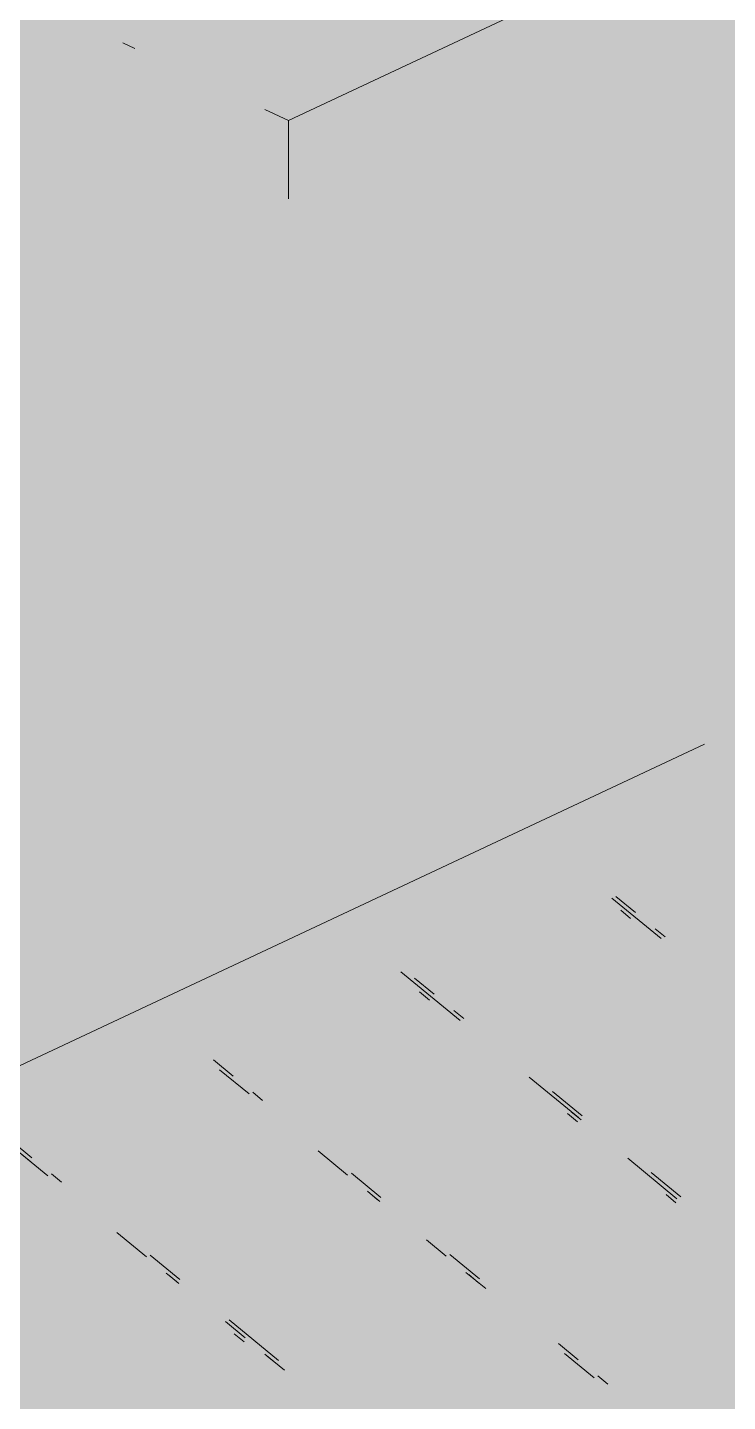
# Paper-space layout '03 3D Building and Roof' of a CAD drawing. Header units: millimetres. Extents: x 5 to 415, y 5 to 292.
# Drawn here: x 262.83 to 265.156, y 78.442 to 83.006 of the extents above; entities that cross this region are included whole.
import ezdxf

# ---------------------------------------------------------------- set-up
doc = ezdxf.new("R2010")
doc.units = ezdxf.units.MM
doc.layers.add('EXISTING', color=7, linetype='Continuous')
doc.layers.add('IMAGES', color=7, linetype='Continuous')

# ---------------------------------------------------------------- blocks, each defined once
blk = doc.blocks.new('SHEET_03')
at = {"layer": 'EXISTING', "color": 250, "lineweight": 9}
for p, q in [((263.6972, 82.697), (265.0709, 83.342)), ((263.1476, 82.955), (263.1869, 82.9366)), ((263.6187, 82.7339), (263.6972, 82.697)), ((263.6972, 82.697), (263.6972, 82.4371)), ((261.4196, 78.9074), (265.0797, 80.6258)), ((264.7724, 80.1139), (264.9362, 79.9793)), ((264.8504, 80.0659), (264.7848, 80.1198)), ((264.8345, 80.0467), (264.8017, 80.0736)), ((264.9487, 79.9851), (264.9159, 80.0121)), ((264.0711, 79.8694), (264.2677, 79.7078)), ((264.1819, 79.7944), (264.1164, 79.8483)), ((264.166, 79.7751), (264.1333, 79.8021)), ((264.2802, 79.7136), (264.2474, 79.7406)), ((263.5134, 79.5229), (263.4479, 79.5768)), ((263.4682, 79.544), (263.5665, 79.4632)), ((264.497, 79.5192), (264.6609, 79.3846)), ((264.6734, 79.3904), (264.5751, 79.4712)), ((263.6117, 79.4421), (263.579, 79.469)), ((264.6575, 79.3712), (264.6247, 79.3981)), ((264.67, 79.377), (264.6372, 79.404)), ((262.845, 79.2514), (262.7794, 79.3053)), ((262.7997, 79.2725), (262.898, 79.1917)), ((262.8416, 79.238), (262.8088, 79.2649)), ((263.7958, 79.2747), (263.8941, 79.1939)), ((264.8247, 79.2499), (264.9885, 79.1152)), ((262.9432, 79.1706), (262.9105, 79.1975)), ((264.0049, 79.1189), (263.9066, 79.1997)), ((265.001, 79.1211), (264.9027, 79.2019)), ((263.9596, 79.14), (263.9924, 79.1131)), ((264.0015, 79.1055), (263.9687, 79.1324)), ((264.9851, 79.1018), (264.9523, 79.1288)), ((263.1273, 79.0031), (263.2256, 78.9223)), ((264.1562, 78.9784), (264.2217, 78.9245)), ((263.3364, 78.8474), (263.2381, 78.9282)), ((264.3325, 78.8496), (264.2342, 78.9304)), ((263.2912, 78.8685), (263.3239, 78.8415)), ((263.333, 78.834), (263.3002, 78.8609)), ((264.2873, 78.8707), (264.3528, 78.8168)), ((264.3291, 78.8362), (264.2964, 78.8631)), ((263.4877, 78.7069), (263.5533, 78.653)), ((263.664, 78.5781), (263.5002, 78.7127)), ((263.5499, 78.6396), (263.5171, 78.6665)), ((264.6602, 78.5803), (264.5946, 78.6341)), ((263.6188, 78.5991), (263.6843, 78.5453)), ((263.6606, 78.5647), (263.6279, 78.5916)), ((264.6149, 78.6013), (264.7132, 78.5205)), ((264.7584, 78.4995), (264.7257, 78.5264))]:
    blk.add_line(p, q, dxfattribs=at)
at = {"layer": 'IMAGES', "color": 7}
for points in [[(262.16, 83), (264.9545, 83), (262.16, 83.0964), (264.9545, 83.0964)], [(264.9545, 83), (265.0509, 83), (264.9545, 83.0964), (265.0509, 83.0964)], [(265.0509, 83), (265.1473, 83), (265.0509, 83.0964), (265.1473, 83.0964)], [(265.1473, 83), (265.2436, 83), (265.1473, 83.0964), (265.2436, 83.0964)], [(262.5455, 82.9036), (264.8582, 82.9036), (262.5455, 83), (264.8582, 83)], [(264.8582, 82.9036), (264.9545, 82.9036), (264.8582, 83), (264.9545, 83)], [(264.9545, 82.9036), (265.0509, 82.9036), (264.9545, 83), (265.0509, 83)], [(265.0509, 82.9036), (265.1473, 82.9036), (265.0509, 83), (265.1473, 83)], [(265.1473, 82.9036), (269.4836, 82.9036), (265.1473, 83), (269.4836, 83)], [(262.7382, 82.8072), (262.8345, 82.8072), (262.7382, 82.9036), (262.8345, 82.9036)], [(262.8345, 82.8072), (264.5691, 82.8072), (262.8345, 82.9036), (264.5691, 82.9036)], [(264.5691, 82.8072), (264.6655, 82.8072), (264.5691, 82.9036), (264.6655, 82.9036)], [(264.6655, 82.8072), (264.7618, 82.8072), (264.6655, 82.9036), (264.7618, 82.9036)], [(264.7618, 82.8072), (264.9545, 82.8072), (264.7618, 82.9036), (264.9545, 82.9036)], [(264.9545, 82.8072), (265.0509, 82.8072), (264.9545, 82.9036), (265.0509, 82.9036)], [(265.0509, 82.8072), (269.3873, 82.8072), (265.0509, 82.9036), (269.3873, 82.9036)], [(262.7382, 82.7108), (262.8345, 82.7108), (262.7382, 82.8072), (262.8345, 82.8072)], [(262.8345, 82.7108), (262.9309, 82.7108), (262.8345, 82.8072), (262.9309, 82.8072)], [(262.9309, 82.7108), (264.4727, 82.7108), (262.9309, 82.8072), (264.4727, 82.8072)], [(264.4727, 82.7108), (264.5691, 82.7108), (264.4727, 82.8072), (264.5691, 82.8072)], [(264.5691, 82.7108), (264.6655, 82.7108), (264.5691, 82.8072), (264.6655, 82.8072)], [(264.6655, 82.7108), (264.7618, 82.7108), (264.6655, 82.8072), (264.7618, 82.8072)], [(264.7618, 82.7108), (264.9545, 82.7108), (264.7618, 82.8072), (264.9545, 82.8072)], [(264.9545, 82.7108), (269.0982, 82.7108), (264.9545, 82.8072), (269.0982, 82.8072)], [(262.7382, 82.6144), (262.9309, 82.6144), (262.7382, 82.7108), (262.9309, 82.7108)], [(262.9309, 82.6144), (263.1236, 82.6144), (262.9309, 82.7108), (263.1236, 82.7108)], [(263.1236, 82.6144), (263.22, 82.6144), (263.1236, 82.7108), (263.22, 82.7108)], [(263.22, 82.6144), (264.1836, 82.6144), (263.22, 82.7108), (264.1836, 82.7108)], [(264.1836, 82.6144), (264.28, 82.6144), (264.1836, 82.7108), (264.28, 82.7108)], [(264.28, 82.6144), (264.4727, 82.6144), (264.28, 82.7108), (264.4727, 82.7108)], [(264.4727, 82.6144), (264.5691, 82.6144), (264.4727, 82.7108), (264.5691, 82.7108)], [(264.5691, 82.6144), (264.6655, 82.6144), (264.5691, 82.7108), (264.6655, 82.7108)], [(264.6655, 82.6144), (269.0018, 82.6144), (264.6655, 82.7108), (269.0018, 82.7108)], [(261.7745, 82.518), (262.9309, 82.518), (261.7745, 82.6144), (262.9309, 82.6144)], [(262.9309, 82.518), (263.22, 82.518), (262.9309, 82.6144), (263.22, 82.6144)], [(263.22, 82.518), (263.3164, 82.518), (263.22, 82.6144), (263.3164, 82.6144)], [(263.3164, 82.518), (263.4127, 82.518), (263.3164, 82.6144), (263.4127, 82.6144)], [(263.4127, 82.518), (264.0873, 82.518), (263.4127, 82.6144), (264.0873, 82.6144)], [(264.0873, 82.518), (264.1836, 82.518), (264.0873, 82.6144), (264.1836, 82.6144)], [(264.1836, 82.518), (264.4727, 82.518), (264.1836, 82.6144), (264.4727, 82.6144)], [(264.4727, 82.518), (264.5691, 82.518), (264.4727, 82.6144), (264.5691, 82.6144)], [(264.5691, 82.518), (268.7127, 82.518), (264.5691, 82.6144), (268.7127, 82.6144)], [(261.4855, 82.4216), (263.22, 82.4216), (261.4855, 82.518), (263.22, 82.518)], [(263.22, 82.4216), (263.3164, 82.4216), (263.22, 82.518), (263.3164, 82.518)], [(263.3164, 82.4216), (263.4127, 82.4216), (263.3164, 82.518), (263.4127, 82.518)], [(263.4127, 82.4216), (263.5091, 82.4216), (263.4127, 82.518), (263.5091, 82.518)], [(263.5091, 82.4216), (263.6055, 82.4216), (263.5091, 82.518), (263.6055, 82.518)], [(263.6055, 82.4216), (263.7982, 82.4216), (263.6055, 82.518), (263.7982, 82.518)], [(263.7982, 82.4216), (263.8945, 82.4216), (263.7982, 82.518), (263.8945, 82.518)], [(263.8945, 82.4216), (264.0873, 82.4216), (263.8945, 82.518), (264.0873, 82.518)], [(264.0873, 82.4216), (264.1836, 82.4216), (264.0873, 82.518), (264.1836, 82.518)], [(264.1836, 82.4216), (268.52, 82.4216), (264.1836, 82.518), (268.52, 82.518)], [(261.3891, 82.3252), (263.3164, 82.3252), (261.3891, 82.4216), (263.3164, 82.4216)], [(263.3164, 82.3252), (263.4127, 82.3252), (263.3164, 82.4216), (263.4127, 82.4216)], [(263.4127, 82.3252), (263.6055, 82.3252), (263.4127, 82.4216), (263.6055, 82.4216)], [(263.6055, 82.3252), (263.7018, 82.3252), (263.6055, 82.4216), (263.7018, 82.4216)], [(263.7018, 82.3252), (263.7982, 82.3252), (263.7018, 82.4216), (263.7982, 82.4216)], [(263.7982, 82.3252), (263.8945, 82.3252), (263.7982, 82.4216), (263.8945, 82.4216)], [(263.8945, 82.3252), (264.0873, 82.3252), (263.8945, 82.4216), (264.0873, 82.4216)], [(264.0873, 82.3252), (268.4236, 82.3252), (264.0873, 82.4216), (268.4236, 82.4216)], [(261.1, 82.2288), (263.6055, 82.2288), (261.1, 82.3252), (263.6055, 82.3252)], [(263.6055, 82.2288), (263.7982, 82.2288), (263.6055, 82.3252), (263.7982, 82.3252)], [(263.7982, 82.2288), (268.1345, 82.2288), (263.7982, 82.3252), (268.1345, 82.3252)], [(260.9073, 82.1324), (267.9418, 82.1324), (260.9073, 82.2288), (267.9418, 82.2288)], [(260.7145, 82.036), (267.7491, 82.036), (260.7145, 82.1324), (267.7491, 82.1324)], [(260.5218, 81.9396), (267.5564, 81.9396), (260.5218, 82.036), (267.5564, 82.036)], [(260.4255, 81.8432), (267.2673, 81.8432), (260.4255, 81.9396), (267.2673, 81.9396)], [(260.1364, 81.7468), (267.0745, 81.7468), (260.1364, 81.8432), (267.0745, 81.8432)], [(260.04, 81.6504), (266.7855, 81.6504), (260.04, 81.7468), (266.7855, 81.7468)], [(259.6545, 81.554), (266.6891, 81.554), (259.6545, 81.6504), (266.6891, 81.6504)], [(259.5582, 81.4576), (266.4964, 81.4576), (259.5582, 81.554), (266.4964, 81.554)], [(259.2691, 81.3612), (266.2073, 81.3612), (259.2691, 81.4576), (266.2073, 81.4576)], [(259.1727, 81.2648), (266.2073, 81.2648), (259.1727, 81.3612), (266.2073, 81.3612)], [(258.8836, 81.1684), (265.8218, 81.1684), (258.8836, 81.2648), (265.8218, 81.2648)], [(258.6909, 81.072), (265.7255, 81.072), (258.6909, 81.1684), (265.7255, 81.1684)], [(258.4982, 80.9756), (265.5327, 80.9756), (258.4982, 81.072), (265.5327, 81.072)], [(258.2091, 80.8792), (265.2436, 80.8792), (258.2091, 80.9756), (265.2436, 80.9756)], [(258.1127, 80.7827), (265.2436, 80.7827), (258.1127, 80.8792), (265.2436, 80.8792)], [(257.8236, 80.6863), (264.7618, 80.6863), (257.8236, 80.7827), (264.7618, 80.7827)], [(264.7618, 80.6863), (264.9545, 80.6863), (264.7618, 80.7827), (264.9545, 80.7827)], [(264.9545, 80.6863), (265.1473, 80.6863), (264.9545, 80.7827), (265.1473, 80.7827)], [(265.1473, 80.6863), (265.2436, 80.6863), (265.1473, 80.7827), (265.2436, 80.7827)], [(257.6309, 80.5899), (264.6655, 80.5899), (257.6309, 80.6863), (264.6655, 80.6863)], [(264.6655, 80.5899), (264.8582, 80.5899), (264.6655, 80.6863), (264.8582, 80.6863)], [(264.8582, 80.5899), (264.9545, 80.5899), (264.8582, 80.6863), (264.9545, 80.6863)], [(264.9545, 80.5899), (265.0509, 80.5899), (264.9545, 80.6863), (265.0509, 80.6863)], [(265.0509, 80.5899), (265.1473, 80.5899), (265.0509, 80.6863), (265.1473, 80.6863)], [(265.1473, 80.4935), (265.2436, 80.4935), (265.1473, 80.6863), (265.2436, 80.6863)], [(257.4382, 80.4935), (264.3764, 80.4935), (257.4382, 80.5899), (264.3764, 80.5899)], [(264.3764, 80.4935), (264.4727, 80.4935), (264.3764, 80.5899), (264.4727, 80.5899)], [(264.4727, 80.4935), (264.5691, 80.4935), (264.4727, 80.5899), (264.5691, 80.5899)], [(264.5691, 80.4935), (264.6655, 80.4935), (264.5691, 80.5899), (264.6655, 80.5899)], [(264.6655, 80.3971), (264.7618, 80.3971), (264.6655, 80.5899), (264.7618, 80.5899)], [(264.7618, 80.4935), (264.8582, 80.4935), (264.7618, 80.5899), (264.8582, 80.5899)], [(264.8582, 80.4935), (264.9545, 80.4935), (264.8582, 80.5899), (264.9545, 80.5899)], [(264.9545, 80.4935), (265.0509, 80.4935), (264.9545, 80.5899), (265.0509, 80.5899)], [(265.0509, 80.4935), (265.1473, 80.4935), (265.0509, 80.5899), (265.1473, 80.5899)], [(257.2455, 80.3971), (264.28, 80.3971), (257.2455, 80.4935), (264.28, 80.4935)], [(264.28, 80.3971), (264.3764, 80.3971), (264.28, 80.4935), (264.3764, 80.4935)], [(264.3764, 80.3971), (264.4727, 80.3971), (264.3764, 80.4935), (264.4727, 80.4935)], [(264.4727, 80.3971), (264.5691, 80.3971), (264.4727, 80.4935), (264.5691, 80.4935)], [(264.5691, 80.3971), (264.6655, 80.3971), (264.5691, 80.4935), (264.6655, 80.4935)], [(264.7618, 80.3971), (264.8582, 80.3971), (264.7618, 80.4935), (264.8582, 80.4935)], [(264.8582, 80.3971), (264.9545, 80.3971), (264.8582, 80.4935), (264.9545, 80.4935)], [(264.9545, 80.3971), (265.0509, 80.3971), (264.9545, 80.4935), (265.0509, 80.4935)], [(265.0509, 80.3971), (265.1473, 80.3971), (265.0509, 80.4935), (265.1473, 80.4935)], [(265.1473, 80.3971), (265.2436, 80.3971), (265.1473, 80.4935), (265.2436, 80.4935)], [(257.0527, 80.3007), (263.9909, 80.3007), (257.0527, 80.3971), (263.9909, 80.3971)], [(263.9909, 80.3007), (264.0873, 80.3007), (263.9909, 80.3971), (264.0873, 80.3971)], [(264.0873, 80.3007), (264.28, 80.3007), (264.0873, 80.3971), (264.28, 80.3971)], [(264.28, 80.3007), (264.3764, 80.3007), (264.28, 80.3971), (264.3764, 80.3971)], [(264.3764, 80.3007), (264.4727, 80.3007), (264.3764, 80.3971), (264.4727, 80.3971)], [(264.4727, 80.3007), (264.5691, 80.3007), (264.4727, 80.3971), (264.5691, 80.3971)], [(264.5691, 80.3007), (264.6655, 80.3007), (264.5691, 80.3971), (264.6655, 80.3971)], [(264.6655, 80.3007), (264.7618, 80.3007), (264.6655, 80.3971), (264.7618, 80.3971)], [(264.7618, 80.2043), (264.8582, 80.2043), (264.7618, 80.3971), (264.8582, 80.3971)], [(264.8582, 80.3007), (264.9545, 80.3007), (264.8582, 80.3971), (264.9545, 80.3971)], [(264.9545, 80.3007), (265.34, 80.3007), (264.9545, 80.3971), (265.34, 80.3971)], [(256.7636, 80.2043), (263.7982, 80.2043), (256.7636, 80.3007), (263.7982, 80.3007)], [(263.7982, 80.2043), (263.9909, 80.2043), (263.7982, 80.3007), (263.9909, 80.3007)], [(263.9909, 80.2043), (264.0873, 80.2043), (263.9909, 80.3007), (264.0873, 80.3007)], [(264.0873, 80.2043), (264.1836, 80.2043), (264.0873, 80.3007), (264.1836, 80.3007)], [(264.1836, 80.2043), (264.28, 80.2043), (264.1836, 80.3007), (264.28, 80.3007)], [(264.28, 80.2043), (264.3764, 80.2043), (264.28, 80.3007), (264.3764, 80.3007)], [(264.3764, 80.2043), (264.4727, 80.2043), (264.3764, 80.3007), (264.4727, 80.3007)], [(264.4727, 80.2043), (264.5691, 80.2043), (264.4727, 80.3007), (264.5691, 80.3007)], [(264.5691, 80.2043), (264.6655, 80.2043), (264.5691, 80.3007), (264.6655, 80.3007)], [(264.6655, 80.2043), (264.7618, 80.2043), (264.6655, 80.3007), (264.7618, 80.3007)], [(264.8582, 80.2043), (265.34, 80.2043), (264.8582, 80.3007), (265.34, 80.3007)], [(256.6673, 80.1079), (263.6055, 80.1079), (256.6673, 80.2043), (263.6055, 80.2043)], [(263.6055, 80.1079), (263.7018, 80.1079), (263.6055, 80.2043), (263.7018, 80.2043)], [(263.7018, 80.1079), (263.7982, 80.1079), (263.7018, 80.2043), (263.7982, 80.2043)], [(263.7982, 80.1079), (263.9909, 80.1079), (263.7982, 80.2043), (263.9909, 80.2043)], [(263.9909, 80.1079), (264.0873, 80.1079), (263.9909, 80.2043), (264.0873, 80.2043)], [(264.0873, 80.1079), (264.1836, 80.1079), (264.0873, 80.2043), (264.1836, 80.2043)], [(264.1836, 80.1079), (264.3764, 80.1079), (264.1836, 80.2043), (264.3764, 80.2043)], [(264.3764, 80.1079), (264.4727, 80.1079), (264.3764, 80.2043), (264.4727, 80.2043)], [(264.4727, 80.1079), (264.5691, 80.1079), (264.4727, 80.2043), (264.5691, 80.2043)], [(264.5691, 80.1079), (264.6655, 80.1079), (264.5691, 80.2043), (264.6655, 80.2043)], [(264.6655, 80.1079), (264.7618, 80.1079), (264.6655, 80.2043), (264.7618, 80.2043)], [(264.7618, 80.0115), (264.8582, 80.0115), (264.7618, 80.2043), (264.8582, 80.2043)], [(264.8582, 80.1079), (264.9545, 80.1079), (264.8582, 80.2043), (264.9545, 80.2043)], [(264.9545, 80.1079), (265.4364, 80.1079), (264.9545, 80.2043), (265.4364, 80.2043)], [(256.3782, 80.0115), (263.4127, 80.0115), (256.3782, 80.1079), (263.4127, 80.1079)], [(263.4127, 80.0115), (263.5091, 80.0115), (263.4127, 80.1079), (263.5091, 80.1079)], [(263.5091, 80.0115), (263.6055, 80.0115), (263.5091, 80.1079), (263.6055, 80.1079)], [(263.6055, 80.0115), (263.7018, 80.0115), (263.6055, 80.1079), (263.7018, 80.1079)], [(263.7018, 80.0115), (263.7982, 80.0115), (263.7018, 80.1079), (263.7982, 80.1079)], [(263.7982, 80.0115), (263.8945, 80.0115), (263.7982, 80.1079), (263.8945, 80.1079)], [(263.8945, 80.0115), (263.9909, 80.0115), (263.8945, 80.1079), (263.9909, 80.1079)], [(263.9909, 80.0115), (264.1836, 80.0115), (263.9909, 80.1079), (264.1836, 80.1079)], [(264.1836, 80.0115), (264.28, 80.0115), (264.1836, 80.1079), (264.28, 80.1079)], [(264.28, 80.0115), (264.3764, 80.0115), (264.28, 80.1079), (264.3764, 80.1079)], [(264.3764, 80.0115), (264.5691, 80.0115), (264.3764, 80.1079), (264.5691, 80.1079)], [(264.5691, 80.0115), (264.6655, 80.0115), (264.5691, 80.1079), (264.6655, 80.1079)], [(264.6655, 80.0115), (264.7618, 80.0115), (264.6655, 80.1079), (264.7618, 80.1079)], [(264.8582, 80.0115), (264.9545, 80.0115), (264.8582, 80.1079), (264.9545, 80.1079)], [(264.9545, 80.0115), (265.5327, 80.0115), (264.9545, 80.1079), (265.5327, 80.1079)], [(256.3782, 79.9151), (263.22, 79.9151), (256.3782, 80.0115), (263.22, 80.0115)], [(263.22, 79.9151), (263.3164, 79.9151), (263.22, 80.0115), (263.3164, 80.0115)], [(263.3164, 79.9151), (263.4127, 79.9151), (263.3164, 80.0115), (263.4127, 80.0115)], [(263.4127, 79.9151), (263.6055, 79.9151), (263.4127, 80.0115), (263.6055, 80.0115)], [(263.6055, 79.9151), (263.7018, 79.9151), (263.6055, 80.0115), (263.7018, 80.0115)], [(263.7018, 79.9151), (263.7982, 79.9151), (263.7018, 80.0115), (263.7982, 80.0115)], [(263.7982, 79.9151), (263.8945, 79.9151), (263.7982, 80.0115), (263.8945, 80.0115)], [(263.8945, 79.9151), (263.9909, 79.9151), (263.8945, 80.0115), (263.9909, 80.0115)], [(263.9909, 79.9151), (264.0873, 79.9151), (263.9909, 80.0115), (264.0873, 80.0115)], [(264.0873, 79.9151), (264.1836, 79.9151), (264.0873, 80.0115), (264.1836, 80.0115)], [(264.1836, 79.9151), (264.6655, 79.9151), (264.1836, 80.0115), (264.6655, 80.0115)], [(264.6655, 79.9151), (264.8582, 79.9151), (264.6655, 80.0115), (264.8582, 80.0115)], [(264.8582, 79.9151), (265.0509, 79.9151), (264.8582, 80.0115), (265.0509, 80.0115)], [(265.0509, 79.9151), (265.1473, 79.9151), (265.0509, 80.0115), (265.1473, 80.0115)], [(265.1473, 79.9151), (265.2436, 79.9151), (265.1473, 80.0115), (265.2436, 80.0115)], [(256.6673, 79.8187), (263.0273, 79.8187), (256.6673, 79.9151), (263.0273, 79.9151)], [(263.0273, 79.8187), (263.1236, 79.8187), (263.0273, 79.9151), (263.1236, 79.9151)], [(263.1236, 79.8187), (263.22, 79.8187), (263.1236, 79.9151), (263.22, 79.9151)], [(263.22, 79.8187), (263.3164, 79.8187), (263.22, 79.9151), (263.3164, 79.9151)], [(263.3164, 79.8187), (263.4127, 79.8187), (263.3164, 79.9151), (263.4127, 79.9151)], [(263.4127, 79.8187), (263.5091, 79.8187), (263.4127, 79.9151), (263.5091, 79.9151)], [(263.5091, 79.8187), (263.6055, 79.8187), (263.5091, 79.9151), (263.6055, 79.9151)], [(263.6055, 79.8187), (263.7982, 79.8187), (263.6055, 79.9151), (263.7982, 79.9151)], [(263.7982, 79.8187), (263.9909, 79.8187), (263.7982, 79.9151), (263.9909, 79.9151)], [(263.9909, 79.8187), (264.1836, 79.8187), (263.9909, 79.9151), (264.1836, 79.9151)], [(264.1836, 79.8187), (264.28, 79.8187), (264.1836, 79.9151), (264.28, 79.9151)], [(264.28, 79.8187), (264.3764, 79.8187), (264.28, 79.9151), (264.3764, 79.9151)], [(264.3764, 79.8187), (264.8582, 79.8187), (264.3764, 79.9151), (264.8582, 79.9151)], [(264.8582, 79.8187), (264.9545, 79.8187), (264.8582, 79.9151), (264.9545, 79.9151)], [(264.9545, 79.8187), (265.0509, 79.8187), (264.9545, 79.9151), (265.0509, 79.9151)], [(265.0509, 79.8187), (265.2436, 79.8187), (265.0509, 79.9151), (265.2436, 79.9151)], [(256.86, 79.7223), (262.8345, 79.7223), (256.86, 79.8187), (262.8345, 79.8187)], [(262.8345, 79.7223), (262.9309, 79.7223), (262.8345, 79.8187), (262.9309, 79.8187)], [(262.9309, 79.7223), (263.1236, 79.7223), (262.9309, 79.8187), (263.1236, 79.8187)], [(263.1236, 79.7223), (263.3164, 79.7223), (263.1236, 79.8187), (263.3164, 79.8187)], [(263.3164, 79.7223), (263.4127, 79.7223), (263.3164, 79.8187), (263.4127, 79.8187)], [(263.4127, 79.7223), (263.5091, 79.7223), (263.4127, 79.8187), (263.5091, 79.8187)], [(263.5091, 79.7223), (263.6055, 79.7223), (263.5091, 79.8187), (263.6055, 79.8187)], [(263.6055, 79.7223), (263.7982, 79.7223), (263.6055, 79.8187), (263.7982, 79.8187)], [(263.7982, 79.7223), (264.0873, 79.7223), (263.7982, 79.8187), (264.0873, 79.8187)], [(264.0873, 79.7223), (264.28, 79.7223), (264.0873, 79.8187), (264.28, 79.8187)], [(264.28, 79.7223), (264.3764, 79.7223), (264.28, 79.8187), (264.3764, 79.8187)], [(264.3764, 79.7223), (264.4727, 79.7223), (264.3764, 79.8187), (264.4727, 79.8187)], [(264.4727, 79.7223), (264.9545, 79.7223), (264.4727, 79.8187), (264.9545, 79.8187)], [(264.9545, 79.7223), (265.0509, 79.7223), (264.9545, 79.8187), (265.0509, 79.8187)], [(265.0509, 79.7223), (265.1473, 79.7223), (265.0509, 79.8187), (265.1473, 79.8187)], [(265.1473, 79.7223), (265.34, 79.7223), (265.1473, 79.8187), (265.34, 79.8187)], [(262.7382, 79.6259), (262.8345, 79.6259), (262.7382, 79.7223), (262.8345, 79.7223)], [(262.8345, 79.6259), (262.9309, 79.6259), (262.8345, 79.7223), (262.9309, 79.7223)], [(262.9309, 79.6259), (263.0273, 79.6259), (262.9309, 79.7223), (263.0273, 79.7223)], [(263.0273, 79.6259), (263.1236, 79.6259), (263.0273, 79.7223), (263.1236, 79.7223)], [(263.1236, 79.6259), (263.22, 79.6259), (263.1236, 79.7223), (263.22, 79.7223)], [(263.22, 79.6259), (263.4127, 79.6259), (263.22, 79.7223), (263.4127, 79.7223)], [(263.4127, 79.6259), (263.5091, 79.6259), (263.4127, 79.7223), (263.5091, 79.7223)], [(263.5091, 79.6259), (263.6055, 79.6259), (263.5091, 79.7223), (263.6055, 79.7223)], [(263.6055, 79.6259), (264.0873, 79.6259), (263.6055, 79.7223), (264.0873, 79.7223)], [(264.0873, 79.6259), (264.1836, 79.6259), (264.0873, 79.7223), (264.1836, 79.7223)], [(264.1836, 79.6259), (264.3764, 79.6259), (264.1836, 79.7223), (264.3764, 79.7223)], [(264.3764, 79.6259), (264.4727, 79.6259), (264.3764, 79.7223), (264.4727, 79.7223)], [(264.4727, 79.6259), (264.5691, 79.6259), (264.4727, 79.7223), (264.5691, 79.7223)], [(264.5691, 79.6259), (265.0509, 79.6259), (264.5691, 79.7223), (265.0509, 79.7223)], [(265.0509, 79.6259), (265.1473, 79.6259), (265.0509, 79.7223), (265.1473, 79.7223)], [(265.1473, 79.6259), (265.2436, 79.6259), (265.1473, 79.7223), (265.2436, 79.7223)], [(262.7382, 79.5295), (262.9309, 79.5295), (262.7382, 79.6259), (262.9309, 79.6259)], [(262.9309, 79.5295), (263.0273, 79.5295), (262.9309, 79.6259), (263.0273, 79.6259)], [(263.0273, 79.5295), (263.1236, 79.5295), (263.0273, 79.6259), (263.1236, 79.6259)], [(263.1236, 79.5295), (263.22, 79.5295), (263.1236, 79.6259), (263.22, 79.6259)], [(263.22, 79.5295), (263.3164, 79.5295), (263.22, 79.6259), (263.3164, 79.6259)], [(263.3164, 79.5295), (263.4127, 79.5295), (263.3164, 79.6259), (263.4127, 79.6259)], [(263.4127, 79.5295), (263.5091, 79.5295), (263.4127, 79.6259), (263.5091, 79.6259)], [(263.5091, 79.5295), (263.6055, 79.5295), (263.5091, 79.6259), (263.6055, 79.6259)], [(263.6055, 79.5295), (263.7018, 79.5295), (263.6055, 79.6259), (263.7018, 79.6259)], [(263.7018, 79.5295), (264.1836, 79.5295), (263.7018, 79.6259), (264.1836, 79.6259)], [(264.1836, 79.5295), (264.28, 79.5295), (264.1836, 79.6259), (264.28, 79.6259)], [(264.28, 79.5295), (264.3764, 79.5295), (264.28, 79.6259), (264.3764, 79.6259)], [(264.3764, 79.5295), (264.4727, 79.5295), (264.3764, 79.6259), (264.4727, 79.6259)], [(264.4727, 79.5295), (264.5691, 79.5295), (264.4727, 79.6259), (264.5691, 79.6259)], [(264.5691, 79.5295), (264.6655, 79.5295), (264.5691, 79.6259), (264.6655, 79.6259)], [(264.6655, 79.5295), (265.1473, 79.5295), (264.6655, 79.6259), (265.1473, 79.6259)], [(265.1473, 79.5295), (265.2436, 79.5295), (265.1473, 79.6259), (265.2436, 79.6259)], [(262.7382, 79.4331), (262.8345, 79.4331), (262.7382, 79.5295), (262.8345, 79.5295)], [(262.8345, 79.4331), (263.0273, 79.4331), (262.8345, 79.5295), (263.0273, 79.5295)], [(263.0273, 79.4331), (263.22, 79.4331), (263.0273, 79.5295), (263.22, 79.5295)], [(263.22, 79.4331), (263.3164, 79.4331), (263.22, 79.5295), (263.3164, 79.5295)], [(263.3164, 79.4331), (263.4127, 79.4331), (263.3164, 79.5295), (263.4127, 79.5295)], [(263.4127, 79.4331), (263.6055, 79.4331), (263.4127, 79.5295), (263.6055, 79.5295)], [(263.6055, 79.4331), (263.7018, 79.4331), (263.6055, 79.5295), (263.7018, 79.5295)], [(263.7018, 79.4331), (263.7982, 79.4331), (263.7018, 79.5295), (263.7982, 79.5295)], [(263.7982, 79.4331), (264.4727, 79.4331), (263.7982, 79.5295), (264.4727, 79.5295)], [(264.4727, 79.4331), (264.6655, 79.4331), (264.4727, 79.5295), (264.6655, 79.5295)], [(264.6655, 79.4331), (264.7618, 79.4331), (264.6655, 79.5295), (264.7618, 79.5295)], [(264.7618, 79.4331), (265.2436, 79.4331), (264.7618, 79.5295), (265.2436, 79.5295)], [(262.7382, 79.3367), (262.8345, 79.3367), (262.7382, 79.4331), (262.8345, 79.4331)], [(262.8345, 79.3367), (262.9309, 79.3367), (262.8345, 79.4331), (262.9309, 79.4331)], [(262.9309, 79.3367), (263.4127, 79.3367), (262.9309, 79.4331), (263.4127, 79.4331)], [(263.4127, 79.3367), (263.5091, 79.3367), (263.4127, 79.4331), (263.5091, 79.4331)], [(263.5091, 79.3367), (263.6055, 79.3367), (263.5091, 79.4331), (263.6055, 79.4331)], [(263.6055, 79.3367), (263.7018, 79.3367), (263.6055, 79.4331), (263.7018, 79.4331)], [(263.7018, 79.3367), (263.7982, 79.3367), (263.7018, 79.4331), (263.7982, 79.4331)], [(263.7982, 79.3367), (263.8945, 79.3367), (263.7982, 79.4331), (263.8945, 79.4331)], [(263.8945, 79.3367), (264.3764, 79.3367), (263.8945, 79.4331), (264.3764, 79.4331)], [(264.3764, 79.3367), (264.4727, 79.3367), (264.3764, 79.4331), (264.4727, 79.4331)], [(264.4727, 79.3367), (264.5691, 79.3367), (264.4727, 79.4331), (264.5691, 79.4331)], [(264.5691, 79.3367), (264.7618, 79.3367), (264.5691, 79.4331), (264.7618, 79.4331)], [(264.7618, 79.3367), (264.8582, 79.3367), (264.7618, 79.4331), (264.8582, 79.4331)], [(264.8582, 79.3367), (264.9545, 79.3367), (264.8582, 79.4331), (264.9545, 79.4331)], [(264.9545, 79.3367), (265.4364, 79.3367), (264.9545, 79.4331), (265.4364, 79.4331)], [(262.7382, 79.2403), (262.9309, 79.2403), (262.7382, 79.3367), (262.9309, 79.3367)], [(262.9309, 79.2403), (263.0273, 79.2403), (262.9309, 79.3367), (263.0273, 79.3367)], [(263.0273, 79.2403), (263.5091, 79.2403), (263.0273, 79.3367), (263.5091, 79.3367)], [(263.5091, 79.2403), (263.6055, 79.2403), (263.5091, 79.3367), (263.6055, 79.3367)], [(263.6055, 79.2403), (263.7018, 79.2403), (263.6055, 79.3367), (263.7018, 79.3367)], [(263.7018, 79.2403), (263.7982, 79.2403), (263.7018, 79.3367), (263.7982, 79.3367)], [(263.7982, 79.2403), (263.8945, 79.2403), (263.7982, 79.3367), (263.8945, 79.3367)], [(263.8945, 79.2403), (263.9909, 79.2403), (263.8945, 79.3367), (263.9909, 79.3367)], [(263.9909, 79.2403), (264.4727, 79.2403), (263.9909, 79.3367), (264.4727, 79.3367)], [(264.4727, 79.2403), (264.5691, 79.2403), (264.4727, 79.3367), (264.5691, 79.3367)], [(264.5691, 79.2403), (264.6655, 79.2403), (264.5691, 79.3367), (264.6655, 79.3367)], [(264.6655, 79.2403), (264.7618, 79.2403), (264.6655, 79.3367), (264.7618, 79.3367)], [(264.7618, 79.2403), (264.8582, 79.2403), (264.7618, 79.3367), (264.8582, 79.3367)], [(264.8582, 79.2403), (264.9545, 79.2403), (264.8582, 79.3367), (264.9545, 79.3367)], [(264.9545, 79.2403), (265.0509, 79.2403), (264.9545, 79.3367), (265.0509, 79.3367)], [(265.0509, 79.2403), (265.5327, 79.2403), (265.0509, 79.3367), (265.5327, 79.3367)], [(262.7382, 79.1439), (262.8345, 79.1439), (262.7382, 79.2403), (262.8345, 79.2403)], [(262.8345, 79.1439), (263.0273, 79.1439), (262.8345, 79.2403), (263.0273, 79.2403)], [(263.0273, 79.1439), (263.1236, 79.1439), (263.0273, 79.2403), (263.1236, 79.2403)], [(263.1236, 79.1439), (263.22, 79.1439), (263.1236, 79.2403), (263.22, 79.2403)], [(263.22, 79.1439), (263.7018, 79.1439), (263.22, 79.2403), (263.7018, 79.2403)], [(263.7018, 79.1439), (263.7982, 79.1439), (263.7018, 79.2403), (263.7982, 79.2403)], [(263.7982, 79.1439), (263.9909, 79.1439), (263.7982, 79.2403), (263.9909, 79.2403)], [(263.9909, 79.1439), (264.1836, 79.1439), (263.9909, 79.2403), (264.1836, 79.2403)], [(264.1836, 79.1439), (264.6655, 79.1439), (264.1836, 79.2403), (264.6655, 79.2403)], [(264.6655, 79.1439), (264.7618, 79.1439), (264.6655, 79.2403), (264.7618, 79.2403)], [(264.7618, 79.1439), (264.8582, 79.1439), (264.7618, 79.2403), (264.8582, 79.2403)], [(264.8582, 79.1439), (264.9545, 79.1439), (264.8582, 79.2403), (264.9545, 79.2403)], [(264.9545, 79.1439), (265.0509, 79.1439), (264.9545, 79.2403), (265.0509, 79.2403)], [(265.0509, 79.1439), (265.1473, 79.1439), (265.0509, 79.2403), (265.1473, 79.2403)], [(265.1473, 79.1439), (265.6291, 79.1439), (265.1473, 79.2403), (265.6291, 79.2403)], [(262.7382, 79.0475), (262.8345, 79.0475), (262.7382, 79.1439), (262.8345, 79.1439)], [(262.8345, 79.0475), (262.9309, 79.0475), (262.8345, 79.1439), (262.9309, 79.1439)], [(262.9309, 79.0475), (263.0273, 79.0475), (262.9309, 79.1439), (263.0273, 79.1439)], [(263.0273, 79.0475), (263.1236, 79.0475), (263.0273, 79.1439), (263.1236, 79.1439)], [(263.1236, 79.0475), (263.22, 79.0475), (263.1236, 79.1439), (263.22, 79.1439)], [(263.22, 79.0475), (263.3164, 79.0475), (263.22, 79.1439), (263.3164, 79.1439)], [(263.3164, 79.0475), (263.7982, 79.0475), (263.3164, 79.1439), (263.7982, 79.1439)], [(263.7982, 79.0475), (263.8945, 79.0475), (263.7982, 79.1439), (263.8945, 79.1439)], [(263.8945, 79.0475), (263.9909, 79.0475), (263.8945, 79.1439), (263.9909, 79.1439)], [(263.9909, 79.0475), (264.1836, 79.0475), (263.9909, 79.1439), (264.1836, 79.1439)], [(264.1836, 79.0475), (264.28, 79.0475), (264.1836, 79.1439), (264.28, 79.1439)], [(264.28, 79.0475), (264.7618, 79.0475), (264.28, 79.1439), (264.7618, 79.1439)], [(264.7618, 79.0475), (264.8582, 79.0475), (264.7618, 79.1439), (264.8582, 79.1439)], [(264.8582, 79.0475), (264.9545, 79.0475), (264.8582, 79.1439), (264.9545, 79.1439)], [(264.9545, 79.0475), (265.0509, 79.0475), (264.9545, 79.1439), (265.0509, 79.1439)], [(265.0509, 79.0475), (265.1473, 79.0475), (265.0509, 79.1439), (265.1473, 79.1439)], [(265.1473, 79.0475), (265.2436, 79.0475), (265.1473, 79.1439), (265.2436, 79.1439)], [(262.3527, 78.9511), (262.9309, 78.9511), (262.3527, 79.0475), (262.9309, 79.0475)], [(262.9309, 78.9511), (263.0273, 78.9511), (262.9309, 79.0475), (263.0273, 79.0475)], [(263.0273, 78.9511), (263.1236, 78.9511), (263.0273, 79.0475), (263.1236, 79.0475)], [(263.1236, 78.9511), (263.22, 78.9511), (263.1236, 79.0475), (263.22, 79.0475)], [(263.22, 78.9511), (263.3164, 78.9511), (263.22, 79.0475), (263.3164, 79.0475)], [(263.3164, 78.9511), (263.4127, 78.9511), (263.3164, 79.0475), (263.4127, 79.0475)], [(263.4127, 78.9511), (263.8945, 78.9511), (263.4127, 79.0475), (263.8945, 79.0475)], [(263.8945, 78.9511), (263.9909, 78.9511), (263.8945, 79.0475), (263.9909, 79.0475)], [(263.9909, 78.9511), (264.0873, 78.9511), (263.9909, 79.0475), (264.0873, 79.0475)], [(264.0873, 78.9511), (264.1836, 78.9511), (264.0873, 79.0475), (264.1836, 79.0475)], [(264.1836, 78.9511), (264.28, 78.9511), (264.1836, 79.0475), (264.28, 79.0475)], [(264.28, 78.9511), (264.3764, 78.9511), (264.28, 79.0475), (264.3764, 79.0475)], [(264.3764, 78.9511), (264.8582, 78.9511), (264.3764, 79.0475), (264.8582, 79.0475)], [(264.8582, 78.9511), (265.0509, 78.9511), (264.8582, 79.0475), (265.0509, 79.0475)], [(265.0509, 78.9511), (265.1473, 78.9511), (265.0509, 79.0475), (265.1473, 79.0475)], [(265.1473, 78.9511), (265.2436, 78.9511), (265.1473, 79.0475), (265.2436, 79.0475)], [(262.3527, 78.8547), (263.0273, 78.8547), (262.3527, 78.9511), (263.0273, 78.9511)], [(263.0273, 78.8547), (263.1236, 78.8547), (263.0273, 78.9511), (263.1236, 78.9511)], [(263.1236, 78.8547), (263.3164, 78.8547), (263.1236, 78.9511), (263.3164, 78.9511)], [(263.3164, 78.8547), (263.4127, 78.8547), (263.3164, 78.9511), (263.4127, 78.9511)], [(263.4127, 78.8547), (263.5091, 78.8547), (263.4127, 78.9511), (263.5091, 78.9511)], [(263.5091, 78.8547), (263.9909, 78.8547), (263.5091, 78.9511), (263.9909, 78.9511)], [(263.9909, 78.8547), (264.1836, 78.8547), (263.9909, 78.9511), (264.1836, 78.9511)], [(264.1836, 78.8547), (264.3764, 78.8547), (264.1836, 78.9511), (264.3764, 78.9511)], [(264.3764, 78.8547), (264.4727, 78.8547), (264.3764, 78.9511), (264.4727, 78.9511)], [(264.4727, 78.8547), (264.5691, 78.8547), (264.4727, 78.9511), (264.5691, 78.9511)], [(264.5691, 78.8547), (265.0509, 78.8547), (264.5691, 78.9511), (265.0509, 78.9511)], [(265.0509, 78.8547), (265.1473, 78.8547), (265.0509, 78.9511), (265.1473, 78.9511)], [(265.1473, 78.8547), (265.34, 78.8547), (265.1473, 78.9511), (265.34, 78.9511)], [(262.6418, 78.7583), (263.1236, 78.7583), (262.6418, 78.8547), (263.1236, 78.8547)], [(263.1236, 78.7583), (263.22, 78.7583), (263.1236, 78.8547), (263.22, 78.8547)], [(263.22, 78.7583), (263.3164, 78.7583), (263.22, 78.8547), (263.3164, 78.8547)], [(263.3164, 78.7583), (263.4127, 78.7583), (263.3164, 78.8547), (263.4127, 78.8547)], [(263.4127, 78.7583), (263.5091, 78.7583), (263.4127, 78.8547), (263.5091, 78.8547)], [(263.5091, 78.7583), (263.6055, 78.7583), (263.5091, 78.8547), (263.6055, 78.8547)], [(263.6055, 78.6619), (263.7018, 78.6619), (263.6055, 78.8547), (263.7018, 78.8547)], [(263.7018, 78.7583), (264.0873, 78.7583), (263.7018, 78.8547), (264.0873, 78.8547)], [(264.0873, 78.7583), (264.1836, 78.7583), (264.0873, 78.8547), (264.1836, 78.8547)], [(264.1836, 78.7583), (264.28, 78.7583), (264.1836, 78.8547), (264.28, 78.8547)], [(264.28, 78.7583), (264.3764, 78.7583), (264.28, 78.8547), (264.3764, 78.8547)], [(264.3764, 78.6619), (264.4727, 78.6619), (264.3764, 78.8547), (264.4727, 78.8547)], [(264.4727, 78.7583), (264.5691, 78.7583), (264.4727, 78.8547), (264.5691, 78.8547)], [(264.5691, 78.7583), (264.6655, 78.7583), (264.5691, 78.8547), (264.6655, 78.8547)], [(264.6655, 78.7583), (265.1473, 78.7583), (264.6655, 78.8547), (265.1473, 78.8547)], [(265.1473, 78.7583), (265.2436, 78.7583), (265.1473, 78.8547), (265.2436, 78.8547)], [(262.7382, 78.6619), (263.22, 78.6619), (262.7382, 78.7583), (263.22, 78.7583)], [(263.22, 78.6619), (263.3164, 78.6619), (263.22, 78.7583), (263.3164, 78.7583)], [(263.3164, 78.6619), (263.4127, 78.6619), (263.3164, 78.7583), (263.4127, 78.7583)], [(263.4127, 78.6619), (263.5091, 78.6619), (263.4127, 78.7583), (263.5091, 78.7583)], [(263.5091, 78.6619), (263.6055, 78.6619), (263.5091, 78.7583), (263.6055, 78.7583)], [(263.7018, 78.6619), (264.1836, 78.6619), (263.7018, 78.7583), (264.1836, 78.7583)], [(264.1836, 78.6619), (264.28, 78.6619), (264.1836, 78.7583), (264.28, 78.7583)], [(264.28, 78.6619), (264.3764, 78.6619), (264.28, 78.7583), (264.3764, 78.7583)], [(264.4727, 78.6619), (264.5691, 78.6619), (264.4727, 78.7583), (264.5691, 78.7583)], [(264.5691, 78.6619), (264.6655, 78.6619), (264.5691, 78.7583), (264.6655, 78.7583)], [(264.6655, 78.6619), (264.7618, 78.6619), (264.6655, 78.7583), (264.7618, 78.7583)], [(264.7618, 78.6619), (265.34, 78.6619), (264.7618, 78.7583), (265.34, 78.7583)], [(262.7382, 78.5655), (262.8345, 78.5655), (262.7382, 78.6619), (262.8345, 78.6619)], [(262.8345, 78.5655), (263.3164, 78.5655), (262.8345, 78.6619), (263.3164, 78.6619)], [(263.3164, 78.5655), (263.5091, 78.5655), (263.3164, 78.6619), (263.5091, 78.6619)], [(263.5091, 78.5655), (263.7018, 78.5655), (263.5091, 78.6619), (263.7018, 78.6619)], [(263.7018, 78.5655), (263.7982, 78.5655), (263.7018, 78.6619), (263.7982, 78.6619)], [(263.7982, 78.5655), (263.8945, 78.5655), (263.7982, 78.6619), (263.8945, 78.6619)], [(263.8945, 78.5655), (264.28, 78.5655), (263.8945, 78.6619), (264.28, 78.6619)], [(264.28, 78.5655), (264.3764, 78.5655), (264.28, 78.6619), (264.3764, 78.6619)], [(264.3764, 78.5655), (264.4727, 78.5655), (264.3764, 78.6619), (264.4727, 78.6619)], [(264.4727, 78.5655), (264.5691, 78.5655), (264.4727, 78.6619), (264.5691, 78.6619)], [(264.5691, 78.5655), (264.6655, 78.5655), (264.5691, 78.6619), (264.6655, 78.6619)], [(264.6655, 78.5655), (264.7618, 78.5655), (264.6655, 78.6619), (264.7618, 78.6619)], [(264.7618, 78.5655), (264.8582, 78.5655), (264.7618, 78.6619), (264.8582, 78.6619)], [(264.8582, 78.5655), (265.34, 78.5655), (264.8582, 78.6619), (265.34, 78.6619)], [(262.7382, 78.3727), (262.8345, 78.3727), (262.7382, 78.5655), (262.8345, 78.5655)], [(262.8345, 78.4691), (262.9309, 78.4691), (262.8345, 78.5655), (262.9309, 78.5655)], [(262.9309, 78.4691), (263.6055, 78.4691), (262.9309, 78.5655), (263.6055, 78.5655)], [(263.6055, 78.4691), (263.7018, 78.4691), (263.6055, 78.5655), (263.7018, 78.5655)], [(263.7018, 78.4691), (263.7982, 78.4691), (263.7018, 78.5655), (263.7982, 78.5655)], [(263.7982, 78.4691), (263.8945, 78.4691), (263.7982, 78.5655), (263.8945, 78.5655)], [(263.8945, 78.4691), (263.9909, 78.4691), (263.8945, 78.5655), (263.9909, 78.5655)], [(263.9909, 78.4691), (264.4727, 78.4691), (263.9909, 78.5655), (264.4727, 78.5655)], [(264.4727, 78.4691), (264.5691, 78.4691), (264.4727, 78.5655), (264.5691, 78.5655)], [(264.5691, 78.4691), (264.6655, 78.4691), (264.5691, 78.5655), (264.6655, 78.5655)], [(264.6655, 78.4691), (264.7618, 78.4691), (264.6655, 78.5655), (264.7618, 78.5655)], [(264.7618, 78.4691), (264.8582, 78.4691), (264.7618, 78.5655), (264.8582, 78.5655)], [(264.8582, 78.4691), (264.9545, 78.4691), (264.8582, 78.5655), (264.9545, 78.5655)], [(264.9545, 78.4691), (265.0509, 78.4691), (264.9545, 78.5655), (265.0509, 78.5655)], [(265.0509, 78.4691), (265.4364, 78.4691), (265.0509, 78.5655), (265.4364, 78.5655)], [(262.8345, 78.3727), (262.9309, 78.3727), (262.8345, 78.4691), (262.9309, 78.4691)], [(262.9309, 78.3727), (263.0273, 78.3727), (262.9309, 78.4691), (263.0273, 78.4691)], [(263.0273, 78.3727), (263.1236, 78.3727), (263.0273, 78.4691), (263.1236, 78.4691)], [(263.1236, 78.3727), (263.6055, 78.3727), (263.1236, 78.4691), (263.6055, 78.4691)], [(263.6055, 78.3727), (263.7018, 78.3727), (263.6055, 78.4691), (263.7018, 78.4691)], [(263.7018, 78.3727), (263.7982, 78.3727), (263.7018, 78.4691), (263.7982, 78.4691)], [(263.7982, 78.3727), (263.9909, 78.3727), (263.7982, 78.4691), (263.9909, 78.4691)], [(263.9909, 78.3727), (264.0873, 78.3727), (263.9909, 78.4691), (264.0873, 78.4691)], [(264.0873, 78.3727), (264.5691, 78.3727), (264.0873, 78.4691), (264.5691, 78.4691)], [(264.5691, 78.3727), (264.6655, 78.3727), (264.5691, 78.4691), (264.6655, 78.4691)], [(264.6655, 78.3727), (264.7618, 78.3727), (264.6655, 78.4691), (264.7618, 78.4691)], [(264.7618, 78.3727), (264.8582, 78.3727), (264.7618, 78.4691), (264.8582, 78.4691)], [(264.8582, 78.3727), (264.9545, 78.3727), (264.8582, 78.4691), (264.9545, 78.4691)], [(264.9545, 78.3727), (265.0509, 78.3727), (264.9545, 78.4691), (265.0509, 78.4691)], [(265.0509, 78.3727), (265.1473, 78.3727), (265.0509, 78.4691), (265.1473, 78.4691)], [(265.1473, 78.3727), (265.7255, 78.3727), (265.1473, 78.4691), (265.7255, 78.4691)]]:
    blk.add_solid(points, dxfattribs=at)

psp = doc.layouts.new('03 3D Building and Roof')

# ---------------------------------------------------------------- block references
psp.add_blockref('SHEET_03', (0, 0))

doc.saveas('drawing.dxf')
